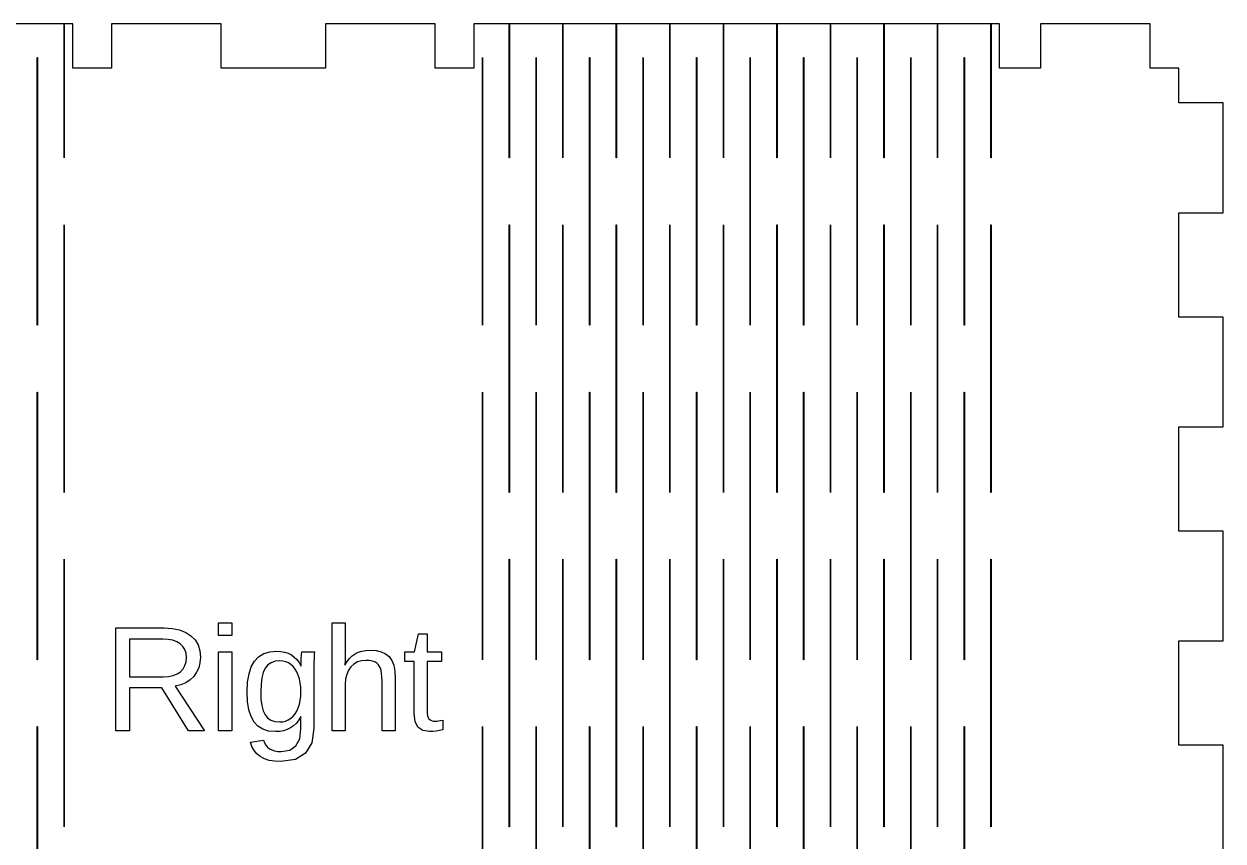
# Model space of a CAD drawing. Header units: metres. Extents: x -140 to 140, y -220 to 40.
# Drawn here: x 50.6 to 140.2, y -101 to -40 of the extents above; entities that cross this region are included whole.
import ezdxf

# ---------------------------------------------------------------- set-up
doc = ezdxf.new("R2010")
doc.units = ezdxf.units.M

msp = doc.modelspace()

# ---------------------------------------------------------------- linework, layer by layer
for p, q in [((53.6299, -40), (49.6399, -40)), ((53.6299, -50), (53.6299, -40)), ((54.2749, -40), (53.6399, -40)), ((53.6399, -40), (53.6399, -50)), ((54.2749, -43.3), (54.2749, -40)), ((65.3699, -40), (57.1699, -40)), ((57.1699, -40), (57.1699, -43.3)), ((65.3699, -43.3), (65.3699, -40)), ((81.3699, -40), (73.1699, -40)), ((73.1699, -40), (73.1699, -43.3)), ((81.3699, -43.3), (81.3699, -40)), ((86.8999, -40), (84.2649, -40)), ((84.2649, -40), (84.2649, -43.3)), ((86.8999, -50), (86.8999, -40)), ((90.8999, -40), (86.9099, -40)), ((86.9099, -40), (86.9099, -50)), ((90.8999, -50), (90.8999, -40)), ((94.8999, -40), (90.9099, -40)), ((90.9099, -40), (90.9099, -50)), ((94.8999, -50), (94.8999, -40)), ((98.8999, -40), (94.9099, -40)), ((94.9099, -40), (94.9099, -50)), ((98.8999, -50), (98.8999, -40)), ((102.9, -40), (98.9099, -40)), ((98.9099, -40), (98.9099, -50)), ((102.9, -50), (102.9, -40)), ((106.9, -40), (102.91, -40)), ((102.91, -40), (102.91, -50)), ((106.9, -50), (106.9, -40)), ((110.9, -40), (106.91, -40)), ((106.91, -40), (106.91, -50)), ((110.9, -50), (110.9, -40)), ((114.9, -40), (110.91, -40)), ((110.91, -40), (110.91, -50)), ((114.9, -50), (114.9, -40)), ((118.9, -40), (114.91, -40)), ((114.91, -40), (114.91, -50)), ((118.9, -50), (118.9, -40)), ((122.9, -40), (118.91, -40)), ((118.91, -40), (118.91, -50)), ((122.9, -50), (122.9, -40)), ((123.545, -40), (122.91, -40)), ((122.91, -40), (122.91, -50)), ((123.545, -43.3), (123.545, -40)), ((134.79, -40), (126.59, -40)), ((126.59, -40), (126.59, -43.3)), ((134.79, -43.3), (134.79, -40)), ((51.6299, -62.5), (51.6299, -42.5)), ((51.6299, -42.5), (51.6399, -42.5)), ((51.6399, -42.5), (51.6399, -62.5)), ((84.8999, -62.5), (84.8999, -42.5)), ((84.8999, -42.5), (84.9099, -42.5)), ((84.9099, -42.5), (84.9099, -62.5)), ((88.8999, -62.5), (88.8999, -42.5)), ((88.8999, -42.5), (88.9099, -42.5)), ((88.9099, -42.5), (88.9099, -62.5)), ((92.8999, -62.5), (92.8999, -42.5)), ((92.8999, -42.5), (92.9099, -42.5)), ((92.9099, -42.5), (92.9099, -62.5)), ((96.8999, -62.5), (96.8999, -42.5)), ((96.8999, -42.5), (96.9099, -42.5)), ((96.9099, -42.5), (96.9099, -62.5)), ((100.9, -62.5), (100.9, -42.5)), ((100.9, -42.5), (100.91, -42.5)), ((100.91, -42.5), (100.91, -62.5)), ((104.9, -62.5), (104.9, -42.5)), ((104.9, -42.5), (104.91, -42.5)), ((104.91, -42.5), (104.91, -62.5)), ((108.9, -62.5), (108.9, -42.5)), ((108.9, -42.5), (108.91, -42.5)), ((108.91, -42.5), (108.91, -62.5)), ((112.9, -62.5), (112.9, -42.5)), ((112.9, -42.5), (112.91, -42.5)), ((112.91, -42.5), (112.91, -62.5)), ((116.9, -62.5), (116.9, -42.5)), ((116.9, -42.5), (116.91, -42.5)), ((116.91, -42.5), (116.91, -62.5)), ((120.9, -62.5), (120.9, -42.5)), ((120.9, -42.5), (120.91, -42.5)), ((120.91, -42.5), (120.91, -62.5)), ((57.1699, -43.3), (54.2749, -43.3)), ((73.1699, -43.3), (65.3699, -43.3)), ((84.2649, -43.3), (81.3699, -43.3)), ((126.59, -43.3), (123.545, -43.3)), ((136.94, -43.3), (134.79, -43.3)), ((136.94, -45.9), (136.94, -43.3)), ((140.24, -45.9), (136.94, -45.9)), ((140.24, -54.1), (140.24, -45.9)), ((53.6399, -50), (53.6299, -50)), ((86.9099, -50), (86.8999, -50)), ((90.9099, -50), (90.8999, -50)), ((94.9099, -50), (94.8999, -50)), ((98.9099, -50), (98.8999, -50)), ((102.91, -50), (102.9, -50)), ((106.91, -50), (106.9, -50)), ((110.91, -50), (110.9, -50)), ((114.91, -50), (114.9, -50)), ((118.91, -50), (118.9, -50)), ((122.91, -50), (122.9, -50)), ((136.94, -61.9), (136.94, -54.1)), ((136.94, -54.1), (140.24, -54.1)), ((53.6299, -75), (53.6299, -55)), ((53.6299, -55), (53.6399, -55)), ((53.6399, -55), (53.6399, -75)), ((86.8999, -75), (86.8999, -55)), ((86.8999, -55), (86.9099, -55)), ((86.9099, -55), (86.9099, -75)), ((90.8999, -75), (90.8999, -55)), ((90.8999, -55), (90.9099, -55)), ((90.9099, -55), (90.9099, -75)), ((94.8999, -75), (94.8999, -55)), ((94.8999, -55), (94.9099, -55)), ((94.9099, -55), (94.9099, -75)), ((98.8999, -75), (98.8999, -55)), ((98.8999, -55), (98.9099, -55)), ((98.9099, -55), (98.9099, -75)), ((102.9, -75), (102.9, -55)), ((102.9, -55), (102.91, -55)), ((102.91, -55), (102.91, -75)), ((106.9, -75), (106.9, -55)), ((106.9, -55), (106.91, -55)), ((106.91, -55), (106.91, -75)), ((110.9, -75), (110.9, -55)), ((110.9, -55), (110.91, -55)), ((110.91, -55), (110.91, -75)), ((114.9, -75), (114.9, -55)), ((114.9, -55), (114.91, -55)), ((114.91, -55), (114.91, -75)), ((118.9, -75), (118.9, -55)), ((118.9, -55), (118.91, -55)), ((118.91, -55), (118.91, -75)), ((122.9, -75), (122.9, -55)), ((122.9, -55), (122.91, -55)), ((122.91, -55), (122.91, -75)), ((51.6399, -62.5), (51.6299, -62.5)), ((84.9099, -62.5), (84.8999, -62.5)), ((88.9099, -62.5), (88.8999, -62.5)), ((92.9099, -62.5), (92.8999, -62.5)), ((96.9099, -62.5), (96.8999, -62.5)), ((100.91, -62.5), (100.9, -62.5)), ((104.91, -62.5), (104.9, -62.5)), ((108.91, -62.5), (108.9, -62.5)), ((112.91, -62.5), (112.9, -62.5)), ((116.91, -62.5), (116.9, -62.5)), ((120.91, -62.5), (120.9, -62.5)), ((140.24, -61.9), (136.94, -61.9)), ((140.24, -70.1), (140.24, -61.9)), ((51.6299, -87.5), (51.6299, -67.5)), ((51.6299, -67.5), (51.6399, -67.5)), ((51.6399, -67.5), (51.6399, -87.5)), ((84.8999, -87.5), (84.8999, -67.5)), ((84.8999, -67.5), (84.9099, -67.5)), ((84.9099, -67.5), (84.9099, -87.5)), ((88.8999, -87.5), (88.8999, -67.5)), ((88.8999, -67.5), (88.9099, -67.5)), ((88.9099, -67.5), (88.9099, -87.5)), ((92.8999, -87.5), (92.8999, -67.5)), ((92.8999, -67.5), (92.9099, -67.5)), ((92.9099, -67.5), (92.9099, -87.5)), ((96.8999, -87.5), (96.8999, -67.5)), ((96.8999, -67.5), (96.9099, -67.5)), ((96.9099, -67.5), (96.9099, -87.5)), ((100.9, -87.5), (100.9, -67.5)), ((100.9, -67.5), (100.91, -67.5)), ((100.91, -67.5), (100.91, -87.5)), ((104.9, -87.5), (104.9, -67.5)), ((104.9, -67.5), (104.91, -67.5)), ((104.91, -67.5), (104.91, -87.5)), ((108.9, -87.5), (108.9, -67.5)), ((108.9, -67.5), (108.91, -67.5)), ((108.91, -67.5), (108.91, -87.5)), ((112.9, -87.5), (112.9, -67.5)), ((112.9, -67.5), (112.91, -67.5)), ((112.91, -67.5), (112.91, -87.5)), ((116.9, -87.5), (116.9, -67.5)), ((116.9, -67.5), (116.91, -67.5)), ((116.91, -67.5), (116.91, -87.5)), ((120.9, -87.5), (120.9, -67.5)), ((120.9, -67.5), (120.91, -67.5)), ((120.91, -67.5), (120.91, -87.5)), ((136.94, -77.9), (136.94, -70.1)), ((136.94, -70.1), (140.24, -70.1)), ((53.6399, -75), (53.6299, -75)), ((86.9099, -75), (86.8999, -75)), ((90.9099, -75), (90.8999, -75)), ((94.9099, -75), (94.8999, -75)), ((98.9099, -75), (98.8999, -75)), ((102.91, -75), (102.9, -75)), ((106.91, -75), (106.9, -75)), ((110.91, -75), (110.9, -75)), ((114.91, -75), (114.9, -75)), ((118.91, -75), (118.9, -75)), ((122.91, -75), (122.9, -75)), ((140.24, -77.9), (136.94, -77.9)), ((140.24, -86.1), (140.24, -77.9)), ((53.6299, -100), (53.6299, -80)), ((53.6299, -80), (53.6399, -80)), ((53.6399, -80), (53.6399, -100)), ((86.8999, -100), (86.8999, -80)), ((86.8999, -80), (86.9099, -80)), ((86.9099, -80), (86.9099, -100)), ((90.8999, -100), (90.8999, -80)), ((90.8999, -80), (90.9099, -80)), ((90.9099, -80), (90.9099, -100)), ((94.8999, -100), (94.8999, -80)), ((94.8999, -80), (94.9099, -80)), ((94.9099, -80), (94.9099, -100)), ((98.8999, -100), (98.8999, -80)), ((98.8999, -80), (98.9099, -80)), ((98.9099, -80), (98.9099, -100)), ((102.9, -100), (102.9, -80)), ((102.9, -80), (102.91, -80)), ((102.91, -80), (102.91, -100)), ((106.9, -100), (106.9, -80)), ((106.9, -80), (106.91, -80)), ((106.91, -80), (106.91, -100)), ((110.9, -100), (110.9, -80)), ((110.9, -80), (110.91, -80)), ((110.91, -80), (110.91, -100)), ((114.9, -100), (114.9, -80)), ((114.9, -80), (114.91, -80)), ((114.91, -80), (114.91, -100)), ((118.9, -100), (118.9, -80)), ((118.9, -80), (118.91, -80)), ((118.91, -80), (118.91, -100)), ((122.9, -100), (122.9, -80)), ((122.9, -80), (122.91, -80)), ((122.91, -80), (122.91, -100)), ((65.1821, -85.6835), (65.1821, -84.7485)), ((65.1821, -84.7485), (66.1611, -84.7485)), ((66.1611, -84.7485), (66.1611, -85.6835)), ((73.6679, -92.8125), (73.6679, -84.7485)), ((73.6679, -84.7485), (74.6469, -84.7485)), ((74.6469, -84.7485), (74.6469, -86.8315)), ((57.4925, -92.8125), (57.4925, -85.1325)), ((57.4925, -85.1325), (61.1075, -85.1325)), ((61.0045, -85.9645), (58.5305, -85.9645)), ((58.5305, -85.9645), (58.5305, -88.7805)), ((61.408, -85.9864), (61.0045, -85.9645)), ((61.1075, -85.1325), (61.7195, -85.1686)), ((61.7613, -86.052), (61.408, -85.9864)), ((61.7195, -85.1686), (62.2576, -85.277)), ((62.2576, -85.277), (62.7215, -85.4576)), ((62.7215, -85.4576), (63.1115, -85.7105)), ((63.1115, -85.7105), (63.4204, -86.0273)), ((66.1611, -85.6835), (65.1821, -85.6835)), ((79.8218, -86.9245), (80.1108, -85.5805)), ((80.1108, -85.5805), (80.7628, -85.5805)), ((80.7628, -85.5805), (80.7628, -86.9245)), ((62.0645, -86.1614), (61.7613, -86.052)), ((62.3176, -86.3145), (62.0645, -86.1614)), ((62.517, -86.5088), (62.3176, -86.3145)), ((62.6595, -86.7428), (62.517, -86.5088)), ((62.745, -87.0163), (62.6595, -86.7428)), ((63.4204, -86.0273), (63.6411, -86.4008)), ((63.6411, -86.4008), (63.7734, -86.8308)), ((63.7734, -86.8308), (63.8176, -87.3175)), ((68.5536, -87.046), (69.0057, -86.9069)), ((69.0057, -86.9069), (69.5291, -86.8605)), ((69.5291, -86.8605), (69.8322, -86.8784)), ((69.8322, -86.8784), (70.1146, -86.932)), ((74.6469, -86.8315), (74.6457, -86.9974)), ((75.6172, -86.9484), (75.8842, -86.864)), ((75.8842, -86.864), (76.1807, -86.8134)), ((76.1807, -86.8134), (76.5069, -86.7965)), ((76.5069, -86.7965), (76.9549, -86.8264)), ((76.9549, -86.8264), (77.3399, -86.916)), ((77.3399, -86.916), (77.6619, -87.0654)), ((136.94, -93.9), (136.94, -86.1)), ((136.94, -86.1), (140.24, -86.1)), ((51.6399, -87.5), (51.6299, -87.5)), ((62.6608, -87.9403), (62.7454, -87.6539)), ((62.7735, -87.3295), (62.745, -87.0163)), ((62.7454, -87.6539), (62.7735, -87.3295)), ((63.7863, -87.7265), (63.6926, -88.1015)), ((63.8176, -87.3175), (63.7863, -87.7265)), ((65.1821, -92.8125), (65.1821, -86.9245)), ((65.1821, -86.9245), (66.1611, -86.9245)), ((66.1611, -86.9245), (66.1611, -92.8125)), ((67.6233, -88.0246), (67.8631, -87.6025)), ((67.8631, -87.6025), (68.1727, -87.2779)), ((68.1727, -87.2779), (68.5536, -87.046)), ((69.1163, -87.7255), (68.8676, -87.8955)), ((69.4161, -87.6235), (69.1163, -87.7255)), ((69.7671, -87.5895), (69.4161, -87.6235)), ((69.988, -87.6067), (69.7671, -87.5895)), ((70.1968, -87.6583), (69.988, -87.6067)), ((70.1146, -86.932), (70.3762, -87.0214)), ((70.3935, -87.7442), (70.1968, -87.6583)), ((70.3762, -87.0214), (70.6171, -87.1465)), ((70.5781, -87.8645), (70.3935, -87.7442)), ((70.6171, -87.1465), (70.8344, -87.3041)), ((70.8344, -87.3041), (71.0256, -87.492)), ((71.0256, -87.492), (71.1904, -87.7101)), ((71.1904, -87.7101), (71.3291, -87.9585)), ((71.3401, -87.9585), (71.3453, -87.7293)), ((71.3453, -87.7293), (71.3611, -87.3775)), ((71.3611, -87.3775), (71.3721, -87.1939)), ((71.3721, -87.1939), (71.3831, -87.0573)), ((71.3831, -87.0573), (71.3941, -86.9674)), ((71.3941, -86.9674), (71.4051, -86.9245)), ((71.4051, -86.9245), (72.3351, -86.9245)), ((72.3041, -87.7199), (72.3021, -88.1425)), ((72.3103, -87.376), (72.3041, -87.7199)), ((72.3206, -87.1109), (72.3103, -87.376)), ((72.3351, -86.9245), (72.3206, -87.1109)), ((74.6279, -87.5115), (74.6029, -87.9155)), ((74.6199, -87.9155), (74.7859, -87.6453)), ((74.6362, -87.3374), (74.6279, -87.5115)), ((74.6422, -87.166), (74.6362, -87.3374)), ((74.6457, -86.9974), (74.6422, -87.166)), ((74.7859, -87.6453), (74.9679, -87.4138)), ((74.9679, -87.4138), (75.1659, -87.2208)), ((75.1659, -87.2208), (75.3799, -87.0665)), ((75.5509, -87.6728), (75.2902, -87.8231)), ((75.3799, -87.0665), (75.6172, -86.9484)), ((75.8462, -87.5826), (75.5509, -87.6728)), ((76.1759, -87.5525), (75.8462, -87.5826)), ((76.3953, -87.5614), (76.1759, -87.5525)), ((76.5894, -87.588), (76.3953, -87.5614)), ((76.7583, -87.6324), (76.5894, -87.588)), ((76.9019, -87.6945), (76.7583, -87.6324)), ((77.0237, -87.7756), (76.9019, -87.6945)), ((77.1269, -87.8768), (77.0237, -87.7756)), ((77.6619, -87.0654), (77.9209, -87.2745)), ((77.9209, -87.2745), (78.1204, -87.5535)), ((78.1204, -87.5535), (78.2629, -87.9135)), ((79.1048, -87.6365), (79.1048, -86.9245)), ((79.1048, -86.9245), (79.8218, -86.9245)), ((79.7838, -87.6365), (79.1048, -87.6365)), ((79.7838, -91.5485), (79.7838, -87.6365)), ((80.7628, -86.9245), (81.8348, -86.9245)), ((81.8348, -87.6365), (80.7628, -87.6365)), ((80.7628, -87.6365), (80.7628, -91.3345)), ((81.8348, -86.9245), (81.8348, -87.6365)), ((84.9099, -87.5), (84.8999, -87.5)), ((88.9099, -87.5), (88.8999, -87.5)), ((92.9099, -87.5), (92.8999, -87.5)), ((96.9099, -87.5), (96.8999, -87.5)), ((100.91, -87.5), (100.9, -87.5)), ((104.91, -87.5), (104.9, -87.5)), ((108.91, -87.5), (108.9, -87.5)), ((112.91, -87.5), (112.9, -87.5)), ((116.91, -87.5), (116.9, -87.5)), ((120.91, -87.5), (120.9, -87.5)), ((61.4366, -88.7566), (61.7788, -88.685)), ((61.7788, -88.685), (62.0741, -88.5656)), ((62.0741, -88.5656), (62.3225, -88.3985)), ((62.3225, -88.3985), (62.5199, -88.1884)), ((62.5199, -88.1884), (62.6608, -87.9403)), ((63.5363, -88.4425), (63.3176, -88.7495)), ((63.6926, -88.1015), (63.5363, -88.4425)), ((67.3493, -89.1751), (67.4521, -88.5488)), ((67.4521, -88.5488), (67.6233, -88.0246)), ((68.5196, -88.4471), (68.4121, -88.845)), ((68.6701, -88.1335), (68.5196, -88.4471)), ((68.8676, -87.8955), (68.6701, -88.1335)), ((70.7469, -88.0168), (70.5781, -87.8645)), ((70.8956, -88.1998), (70.7469, -88.0168)), ((71.0239, -88.4133), (70.8956, -88.1998)), ((71.1321, -88.6575), (71.0239, -88.4133)), ((71.2182, -88.9294), (71.1321, -88.6575)), ((71.3291, -87.9585), (71.3401, -87.9585)), ((72.3021, -88.1425), (72.3021, -92.6375)), ((74.6029, -87.9155), (74.6199, -87.9155)), ((74.7512, -88.597), (74.673, -88.9414)), ((74.8815, -88.2944), (74.7512, -88.597)), ((75.0639, -88.0335), (74.8815, -88.2944)), ((75.2902, -87.8231), (75.0639, -88.0335)), ((77.2117, -87.9981), (77.1269, -87.8768)), ((77.2779, -88.1395), (77.2117, -87.9981)), ((77.3282, -88.311), (77.2779, -88.1395)), ((77.3642, -88.5225), (77.3282, -88.311)), ((77.3857, -88.774), (77.3642, -88.5225)), ((78.2629, -87.9135), (78.3484, -88.3545)), ((78.3484, -88.3545), (78.3769, -88.8765)), ((58.5305, -88.7805), (61.0475, -88.7805)), ((60.9285, -89.6015), (58.5305, -89.6015)), ((58.5305, -89.6015), (58.5305, -92.8125)), ((62.9256, -92.8125), (60.9285, -89.6015)), ((61.0475, -88.7805), (61.4366, -88.7566)), ((62.3559, -89.3788), (61.9406, -89.4815)), ((61.9406, -89.4815), (64.1225, -92.8125)), ((62.7238, -89.2225), (62.3559, -89.3788)), ((63.0444, -89.0128), (62.7238, -89.2225)), ((63.3176, -88.7495), (63.0444, -89.0128)), ((67.3151, -89.9035), (67.3493, -89.1751)), ((68.3476, -89.3271), (68.3261, -89.8935)), ((68.4121, -88.845), (68.3476, -89.3271)), ((71.2798, -89.226), (71.2182, -88.9294)), ((71.3167, -89.5474), (71.2798, -89.226)), ((71.3291, -89.8935), (71.3167, -89.5474)), ((74.673, -88.9414), (74.6469, -89.3275)), ((74.6469, -89.3275), (74.6469, -92.8125)), ((77.3929, -89.0655), (77.3857, -88.774)), ((77.3929, -92.8125), (77.3929, -89.0655)), ((78.3769, -88.8765), (78.3769, -92.8125)), ((67.347, -90.6212), (67.3151, -89.9035)), ((68.3261, -89.8935), (68.3462, -90.4541)), ((68.3462, -90.4541), (68.4066, -90.9297)), ((71.2798, -90.5462), (71.3167, -90.2319)), ((71.3167, -90.2319), (71.3291, -89.8935)), ((67.4426, -91.2365), (67.347, -90.6212)), ((67.602, -91.7492), (67.4426, -91.2365)), ((68.4066, -90.9297), (68.5072, -91.3206)), ((68.5072, -91.3206), (68.6481, -91.6265)), ((70.8948, -91.5515), (71.0237, -91.3417)), ((71.0237, -91.3417), (71.1321, -91.1025)), ((71.1321, -91.1025), (71.2182, -90.8364)), ((71.2182, -90.8364), (71.2798, -90.5462)), ((80.7628, -91.3345), (80.7713, -91.5302)), ((67.8251, -92.1595), (67.602, -91.7492)), ((68.116, -92.4732), (67.8251, -92.1595)), ((68.6481, -91.6265), (68.8378, -91.8571)), ((68.8378, -91.8571), (69.0848, -92.0217)), ((69.0848, -92.0217), (69.3893, -92.1206)), ((69.3893, -92.1206), (69.7511, -92.1535)), ((69.7511, -92.1535), (69.9766, -92.1366)), ((69.9766, -92.1366), (70.1891, -92.0857)), ((70.1891, -92.0857), (70.3886, -92.0011)), ((70.3886, -92.0011), (70.5751, -91.8825)), ((70.5751, -91.8825), (70.7453, -91.7317)), ((70.7453, -91.7317), (70.8948, -91.5515)), ((70.9881, -92.2357), (70.7841, -92.4311)), ((71.1661, -92.0056), (70.9881, -92.2357)), ((71.3181, -91.7405), (71.1661, -92.0056)), ((71.3291, -91.7405), (71.3181, -91.7405)), ((71.3291, -92.6765), (71.3291, -91.7405)), ((79.8566, -92.1295), (79.7838, -91.5485)), ((80.0753, -92.5445), (79.8566, -92.1295)), ((80.7713, -91.5302), (80.7968, -91.6945)), ((80.7968, -91.6945), (80.8393, -91.8272)), ((80.8393, -91.8272), (80.8988, -91.9285)), ((80.8988, -91.9285), (80.9798, -92.0029)), ((80.9798, -92.0029), (81.086, -92.056)), ((81.086, -92.056), (81.2173, -92.0879)), ((81.2173, -92.0879), (81.3738, -92.0985)), ((81.3738, -92.0985), (81.481, -92.0938)), ((81.481, -92.0938), (81.6098, -92.0795)), ((81.6098, -92.0795), (81.76, -92.0557)), ((81.76, -92.0557), (81.9318, -92.0225)), ((81.9318, -92.0225), (81.9318, -92.7455)), ((51.6299, -112.5), (51.6299, -92.5)), ((51.6299, -92.5), (51.6399, -92.5)), ((51.6399, -92.5), (51.6399, -112.5)), ((58.5305, -92.8125), (57.4925, -92.8125)), ((64.1225, -92.8125), (62.9256, -92.8125)), ((66.1611, -92.8125), (65.1821, -92.8125)), ((68.4788, -92.6972), (68.116, -92.4732)), ((68.9135, -92.8317), (68.4788, -92.6972)), ((69.4201, -92.8765), (68.9135, -92.8317)), ((69.7343, -92.8587), (69.4201, -92.8765)), ((70.0281, -92.8052), (69.7343, -92.8587)), ((70.3013, -92.7162), (70.0281, -92.8052)), ((70.5541, -92.5915), (70.3013, -92.7162)), ((70.7841, -92.4311), (70.5541, -92.5915)), ((71.2373, -93.4181), (71.3291, -92.6765)), ((72.3021, -92.6375), (72.1478, -93.7221)), ((74.6469, -92.8125), (73.6679, -92.8125)), ((78.3769, -92.8125), (77.3929, -92.8125)), ((80.4396, -92.7935), (80.0753, -92.5445)), ((80.9498, -92.8765), (80.4396, -92.7935)), ((81.1994, -92.8683), (80.9498, -92.8765)), ((81.4463, -92.8438), (81.1994, -92.8683)), ((81.6904, -92.8028), (81.4463, -92.8438)), ((81.9318, -92.7455), (81.6904, -92.8028)), ((84.8999, -112.5), (84.8999, -92.5)), ((84.8999, -92.5), (84.9099, -92.5)), ((84.9099, -92.5), (84.9099, -112.5)), ((88.8999, -112.5), (88.8999, -92.5)), ((88.8999, -92.5), (88.9099, -92.5)), ((88.9099, -92.5), (88.9099, -112.5)), ((92.8999, -112.5), (92.8999, -92.5)), ((92.8999, -92.5), (92.9099, -92.5)), ((92.9099, -92.5), (92.9099, -112.5)), ((96.8999, -112.5), (96.8999, -92.5)), ((96.8999, -92.5), (96.9099, -92.5)), ((96.9099, -92.5), (96.9099, -112.5)), ((100.9, -112.5), (100.9, -92.5)), ((100.9, -92.5), (100.91, -92.5)), ((100.91, -92.5), (100.91, -112.5)), ((104.9, -112.5), (104.9, -92.5)), ((104.9, -92.5), (104.91, -92.5)), ((104.91, -92.5), (104.91, -112.5)), ((108.9, -112.5), (108.9, -92.5)), ((108.9, -92.5), (108.91, -92.5)), ((108.91, -92.5), (108.91, -112.5)), ((112.9, -112.5), (112.9, -92.5)), ((112.9, -92.5), (112.91, -92.5)), ((112.91, -92.5), (112.91, -112.5)), ((116.9, -112.5), (116.9, -92.5)), ((116.9, -92.5), (116.91, -92.5)), ((116.91, -92.5), (116.91, -112.5)), ((120.9, -112.5), (120.9, -92.5)), ((120.9, -92.5), (120.91, -92.5)), ((120.91, -92.5), (120.91, -112.5)), ((67.5601, -93.6645), (68.5451, -93.5235)), ((67.6676, -93.9926), (67.5601, -93.6645)), ((67.8261, -94.281), (67.6676, -93.9926)), ((68.5451, -93.5235), (68.6089, -93.7157)), ((68.6089, -93.7157), (68.7026, -93.8845)), ((68.7026, -93.8845), (68.826, -94.0297)), ((68.826, -94.0297), (68.9791, -94.1515)), ((70.5033, -94.2655), (70.9621, -93.9477)), ((70.9621, -93.9477), (71.2373, -93.4181)), ((72.1478, -93.7221), (71.6848, -94.4967)), ((140.24, -93.9), (136.94, -93.9)), ((140.24, -102.1), (140.24, -93.9)), ((68.0356, -94.5296), (67.8261, -94.281)), ((68.2961, -94.7385), (68.0356, -94.5296)), ((68.6066, -94.9039), (68.2961, -94.7385)), ((68.9663, -95.022), (68.6066, -94.9039)), ((68.9791, -94.1515), (69.1602, -94.2477)), ((69.1602, -94.2477), (69.3676, -94.3165)), ((69.3676, -94.3165), (69.6012, -94.3577)), ((69.6012, -94.3577), (69.8611, -94.3715)), ((70.9133, -94.9615), (69.8331, -95.1165)), ((69.8611, -94.3715), (70.5033, -94.2655)), ((71.6848, -94.4967), (70.9133, -94.9615)), ((69.3751, -95.0929), (68.9663, -95.022)), ((69.8331, -95.1165), (69.3751, -95.0929)), ((53.6399, -100), (53.6299, -100)), ((86.9099, -100), (86.8999, -100)), ((90.9099, -100), (90.8999, -100)), ((94.9099, -100), (94.8999, -100)), ((98.9099, -100), (98.8999, -100)), ((102.91, -100), (102.9, -100)), ((106.91, -100), (106.9, -100)), ((110.91, -100), (110.9, -100)), ((114.91, -100), (114.9, -100)), ((118.91, -100), (118.9, -100)), ((122.91, -100), (122.9, -100))]:
    msp.add_line(p, q)

doc.saveas('drawing.dxf')
